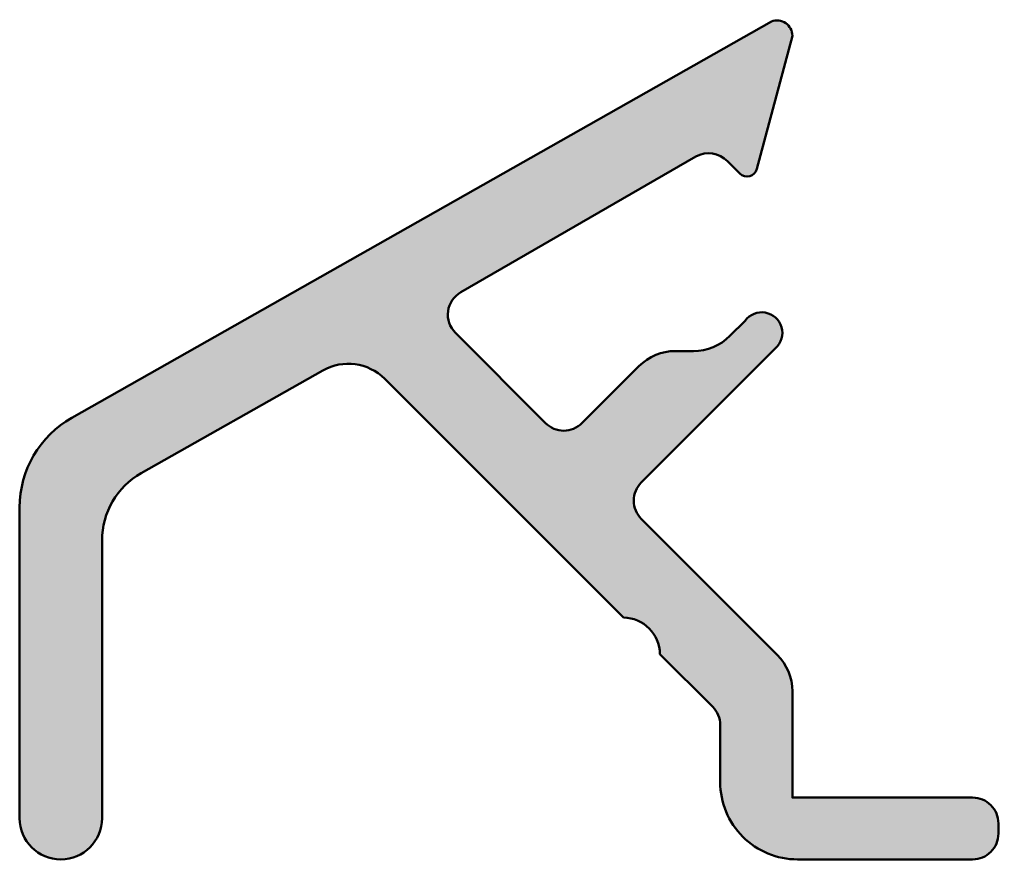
# Model space of a CAD drawing. Extents: x -15 to 4, y -1.7 to 14.6.
import ezdxf

# ---------------------------------------------------------------- set-up
doc = ezdxf.new("R2010")
doc.units = 0
doc.layers.add('0S-Alu contour', color=7, linetype='Continuous', lineweight=50)
doc.layers.add('0S-Alu hatch', color=252, linetype='Continuous', lineweight=25)

# ---------------------------------------------------------------- blocks, each defined once
blk = doc.blocks.new('189210__7337C7A4_714C_43A8_8EC6_27154E6FA503_')
at = {"layer": '0S-Alu hatch'}
h = blk.add_hatch(color=256, dxfattribs=at)
edge = h.paths.add_edge_path()
edge.add_arc((-2.580436852931986, 5.264498758316039), 0.4985412138095635, 134.8407817083533, 225.1592182916466)
edge.add_line((-2.93197774887085, 4.910998630523681), (-0.2926226195935207, 2.269622257080817))
edge.add_ellipse((-1, 1.562786178708141), major_axis=(-0.9999999999999989, 0), ratio=1, start_angle=180, end_angle=224.9780695620795, ccw=False)
edge.add_line((-1e-16, 1.56278617870814), (0, -0.500000011920929))
edge.add_line((0, -0.500000011920929), (3.500022411346435, -0.5000009655952455))
edge.add_ellipse((3.500279975070752, -0.9997434018402277), major_axis=(-0.4997425026182408, 0), ratio=1, start_angle=179.9704769924535, end_angle=270.0295298377365, ccw=False)
edge.add_line((4.000022411346435, -1.000000905990597), (4.000022411346435, -1.200000715255737))
edge.add_ellipse((3.500281000503867, -1.200259304413168), major_axis=(-0.4997414777455168, 0), ratio=1, start_angle=89.97035253492129, end_angle=180.0296474650693, ccw=False)
edge.add_line((3.500022411346435, -1.700000715255737), (0.0999939441680908, -1.700004529953003))
edge.add_ellipse((0.0999738244199122, -0.2000246497019797), major_axis=(-1.499979880385959, 0), ratio=1, start_angle=-0.0007662512643946684, end_angle=90.0007685280786, ccw=False)
edge.add_line((-1.400006055831908, -0.2000045895598588), (-1.400000095953693, 0.9088908877906053))
edge.add_arc((-1.900000095946471, 0.9088935750944755), 0.4999999999999994, 359.9996920574445, 404.9760927094503)
edge.add_line((-1.546299212117037, 1.262299410895579), (-2.569304507637268, 2.286158783131092))
edge.add_arc((-3.294181341804712, 2.271499072290632), 0.7250250560046478, 1.1585762394876, 88.82477684159473)
edge.add_line((-3.279311023300576, 2.996371616578336), (-7.912993431091308, 7.62998847961426))
edge.add_arc((-8.61877139328292, 6.924958509236402), 0.99759199628222, 44.96962253398683, 119.653396065496)
edge.add_line((-9.112331995305968, 7.791900100796635), (-12.63933040545049, 5.798389380292375))
edge.add_arc((-11.90107119121119, 4.493880510529984), 1.498922966232078, 119.5067738008365, 180.0338091330256)
edge.add_line((-13.39999389648437, 4.492996025085326), (-13.39999389648437, -0.9000014781951906))
edge.add_ellipse((-14.1999979019165, -0.90000147819519), major_axis=(-0.8000040054321271, 0), ratio=1, start_angle=0, end_angle=180, ccw=False)
edge.add_line((-15.00000190734863, -0.90000147819519), (-15.00000190734863, 5.134994316101074))
edge.add_ellipse((-12.99884139370067, 5.134210717408588), major_axis=(-2.001160667065662, 0), ratio=1, start_angle=299.5559999940524, end_angle=359.97756457048496, ccw=False)
edge.add_line((-13.9859619140625, 6.874968338012697), (-0.4063720703124983, 14.56970100402832))
edge.add_ellipse((-0.2999820921688461, 14.28921851158771), major_axis=(-0.2999820928240613, 0), ratio=1, start_angle=179.9962131159848, end_angle=290.7722666859557, ccw=False)
edge.add_line((-4e-16, 14.28919868469294), (-0.6868210138160292, 11.70558790231357))
edge.add_ellipse((-0.8801078372028229, 11.75697081683817), major_axis=(-0.199999999999999, 0), ratio=1, start_angle=45.0352127370532, end_angle=165.112937758132, ccw=False)
edge.add_line((-1.021442252255142, 11.61546257283161), (-1.259124279022218, 11.85285263061524))
edge.add_arc((-1.623082671099814, 11.51432887505055), 0.4970553734196319, 42.92640848657359, 120.1821690697533)
edge.add_line((-1.87297773361206, 11.94399909973144), (-6.43389064495428, 9.310717429782377))
edge.add_arc((-6.188474478790736, 8.875745830132358), 0.4994290611453337, 119.4322097881574, 225.0989532400323)
edge.add_line((-6.541013717651367, 8.521986770629882), (-4.790457725524902, 6.770446109771729))
edge.add_arc((-4.436957359313964, 7.121981708652615), 0.4985376477176126, 224.8403307208468, 315.1596692791532)
edge.add_line((-4.083456993103027, 6.770446109771729), (-2.976894291908739, 7.877082249432173))
edge.add_ellipse((-2.26976404786161, 7.169998931884763), major_axis=(-1.000000000000001, 0), ratio=1, start_angle=269.99999999999994, end_angle=315.00190119120145, ccw=False)
edge.add_line((-2.269764047861608, 8.169998931884765), (-1.917967563792137, 8.169998931884765))
edge.add_arc((-1.917967563792141, 9.169998931884766), 1.000000000000001, 270.0000000000002, 315.0392576810585)
edge.add_line((-1.210376456176502, 8.46337680908979), (-0.9177308082580568, 8.756423759460452))
edge.add_ellipse((-0.5941241940825153, 8.5213086934035), major_axis=(-0.4000004187811844, 0), ratio=1, start_angle=131.9999741231065, end_angle=323.99987270080305, ccw=False)
edge.add_line((-0.3264718055725098, 8.224050331115722), (-2.931977748870849, 5.617998886108399))
at = {"layer": '0S-Alu contour', "color": 7}
for points in [[(-13.9859619140625, 6.874968338012697), (-0.4063720703124983, 14.56970100402832)], [(-4e-16, 14.28919868469294), (-0.6868210138160292, 11.70558790231357)], [(-1.87297773361206, 11.94399909973144), (-6.43389064495428, 9.310717429782377)], [(-1.021442252255142, 11.61546257283161), (-1.259124279022218, 11.85285263061524)], [(-1.210376456176502, 8.46337680908979), (-0.9177308082580568, 8.756423759460452)], [(-6.541013717651367, 8.521986770629882), (-4.790457725524902, 6.770446109771729)], [(-0.3264718055725098, 8.224050331115722), (-2.931977748870849, 5.617998886108399)], [(-2.269764047861608, 8.169998931884765), (-1.917967563792137, 8.169998931884765)], [(-9.112331995305968, 7.791900100796635), (-12.63933040545049, 5.798389380292375)], [(-4.083456993103027, 6.770446109771729), (-2.976894291908739, 7.877082249432173)], [(-3.279311023300576, 2.996371616578336), (-7.912993431091308, 7.62998847961426)], [(-15.00000190734863, -0.90000147819519), (-15.00000190734863, 5.134994316101074)], [(-2.93197774887085, 4.910998630523681), (-0.2926226195935207, 2.269622257080817)], [(-13.39999389648437, 4.492996025085326), (-13.39999389648437, -0.9000014781951906)], [(-1.546299212117037, 1.262299410895579), (-2.569304507637268, 2.286158783131092)], [(-1e-16, 1.56278617870814), (0, -0.500000011920929), (3.500022411346435, -0.5000009655952455)], [(-1.400006055831908, -0.2000045895598588), (-1.400000095953693, 0.9088908877906053)], [(4.000022411346435, -1.000000905990597), (4.000022411346435, -1.200000715255737)], [(3.500022411346435, -1.700000715255737), (0.0999939441680908, -1.700004529953003)]]:
    blk.add_lwpolyline(points, dxfattribs=at)
at = {"layer": '0S-Alu contour', "color": 7, "extrusion": (0, 0, -1)}
for centre, radius, start, end in [((0.2999820921688461, 14.28921851158771), 0.2999820928240613, 69.2277333140443, 180.0037868840152), ((0.8801078372028229, 11.75697081683817), 0.199999999999999, 194.887062241868, 314.9647872629468), ((0.5941241940825153, 8.5213086934035), 0.4000004187811844, 36.00012729919694, 228.0000258768935), ((2.26976404786161, 7.169998931884763), 1.000000000000001, 44.99809880879857, 90.00000000000007), ((12.99884139370067, 5.134210717408588), 2.001160667065662, 0.0224354295150684, 60.44400000594762), ((1, 1.562786178708141), 0.9999999999999989, 135.0219304379205, 180), ((-0.0999738244199122, -0.2000246497019797), 1.49997988038596, 269.9992314719214, 0.0007662512644553), ((-3.500279975070752, -0.9997434018402277), 0.4997425026182408, 89.97047016226348, 180.0295230075466), ((14.1999979019165, -0.90000147819519), 0.8000040054321271, 180, 0), ((-3.500281000503867, -1.200259304413168), 0.4997414777455168, 179.9703525349307, 270.0296474650787)]:
    blk.add_arc(centre, radius, start, end, dxfattribs=at)
at = {"layer": '0S-Alu contour', "color": 7}
for centre, radius, start, end in [((-1.623082671099814, 11.51432887505055), 0.4970553734196319, 42.92640848657359, 120.1821690697533), ((-6.188474478790736, 8.875745830132358), 0.4994290611453337, 119.4322097881574, 225.0989532400323), ((-1.917967563792141, 9.169998931884766), 1.000000000000001, 270.0000000000002, 315.0392576810585), ((-8.61877139328292, 6.924958509236402), 0.99759199628222, 44.96962253398683, 119.653396065496), ((-4.436957359313964, 7.121981708652615), 0.4985376477176126, 224.8403307208468, 315.1596692791532), ((-11.90107119121119, 4.493880510529984), 1.498922966232078, 119.5067738008365, 180.0338091330256), ((-2.580436852931986, 5.264498758316039), 0.4985412138095635, 134.8407817083533, 225.1592182916466), ((-3.294181341804712, 2.271499072290632), 0.7250250560046478, 1.1585762394876, 88.82477684159473), ((-1.900000095946471, 0.9088935750944755), 0.4999999999999994, 359.9996920574445, 44.97609270945031)]:
    blk.add_arc(centre, radius, start, end, dxfattribs=at)
blk = doc.blocks.new('189210__3CF5D336_607B_4C49_A7C1_269ABF8A9F33_')
at = {"layer": '0S-Alu contour', "color": 7}
blk.add_blockref('189210__7337C7A4_714C_43A8_8EC6_27154E6FA503_', (0, 0), dxfattribs=at)

msp = doc.modelspace()

# ---------------------------------------------------------------- block references
at = {"layer": '0S-Alu contour', "color": 7}
msp.add_blockref('189210__3CF5D336_607B_4C49_A7C1_269ABF8A9F33_', (0, 0), dxfattribs=at)

doc.saveas('drawing.dxf')
